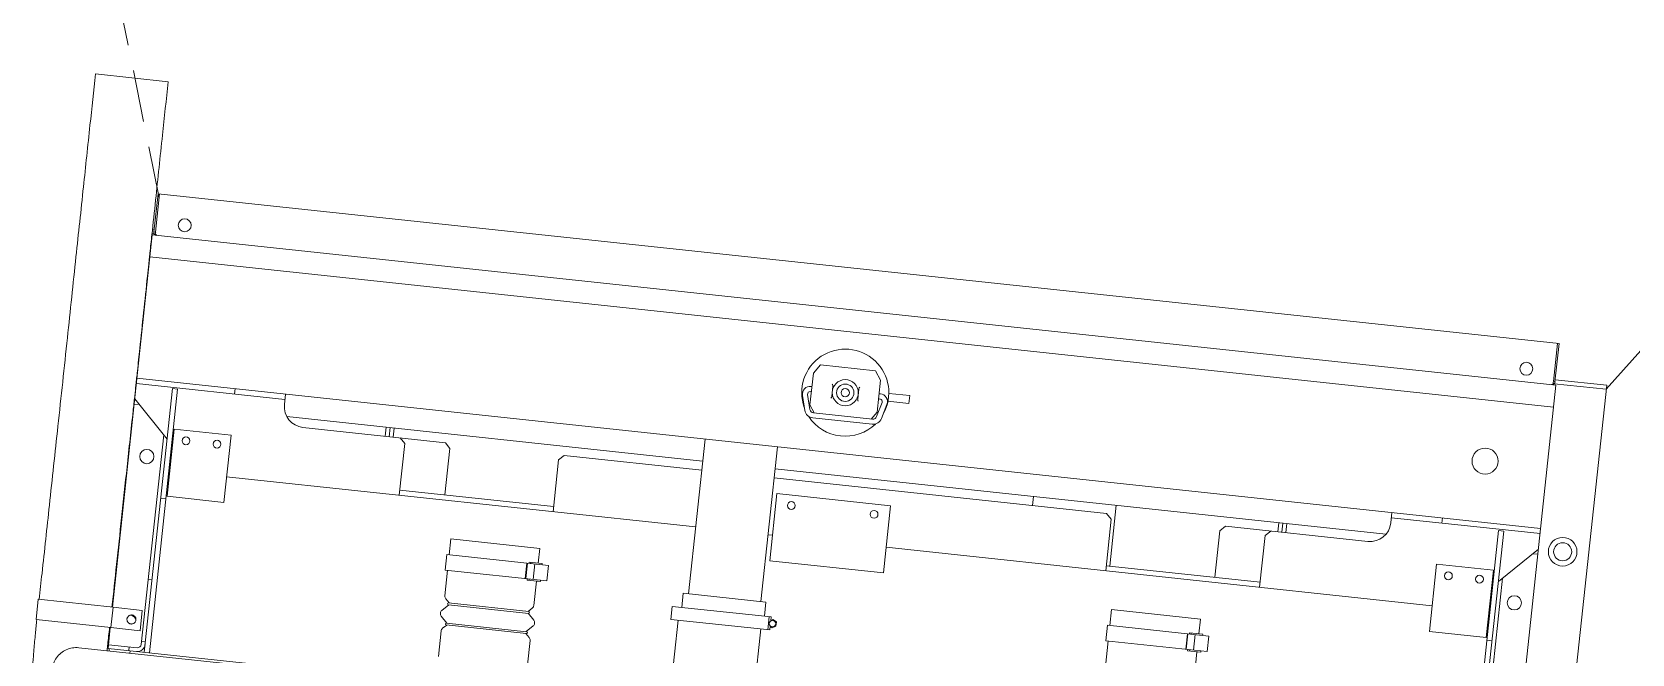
# Model space of a CAD drawing. Header units: millimetres. Extents: x 8265 to 78888, y 1905 to 34251.
# Drawn here: x 38779.8 to 38975.2, y 24415.1 to 24491.1 of the extents above; entities that cross this region are included whole.
import ezdxf

# ---------------------------------------------------------------- set-up
doc = ezdxf.new("R2010")
doc.units = ezdxf.units.MM
doc.linetypes.add('HIDDEN', pattern=[9.525, 6.35, -3.175])
doc.layers.add('495_IMPIANTI_001-AM_0', color=6, linetype='Continuous', lineweight=0)

# ---------------------------------------------------------------- blocks, each defined once
blk = doc.blocks.new('gruppo elettrogeno')
at = {"layer": '495_IMPIANTI_001-AM_0'}
for p, q in [((116.6, -417.89), (116.6, -400.96)), ((126.75, -417.89), (126.75, -400.96)), ((17.05, -405.16), (17.05, -458.49)), ((23.21, -407.05), (23.21, -457.85)), ((27.2, -407.97), (27.2, -433.72)), ((27.65, -407.05), (27.65, -439.44)), ((28.29, -407.05), (28.29, -439.44)), ((155.39, -406.75), (199.18, -406.75)), ((155.39, -407.05), (195.61, -407.05)), ((190.53, -407.05), (190.53, -439.44)), ((191.17, -407.05), (191.17, -439.44)), ((191.17, -408.32), (191.62, -408.32)), ((191.62, -407.97), (191.62, -433.72)), ((192.08, -407.51), (195.61, -407.51)), ((192.91, -407.05), (192.91, -406.75)), ((193.07, -407.05), (193.07, -407.51)), ((195.45, -407.05), (195.45, -406.75)), ((195.61, -407.05), (195.61, -409.62)), ((191.94, -409.62), (195.53, -409.62)), ((191.94, -412.12), (191.94, -409.62)), ((195.54, -409.62), (204.73, -409.62)), ((195.54, -412.12), (195.54, -409.62)), ((204.73, -412.12), (204.73, -409.62)), ((144.47, -410.5), (144.47, -413.5)), ((155.39, -410.35), (155.39, -413.5)), ((191.94, -412.12), (195.53, -412.12)), ((195.54, -412.12), (204.73, -412.12)), ((195.61, -412.12), (195.61, -457.85)), ((144.61, -413.85), (145.06, -414.29)), ((155.24, -413.85), (154.79, -414.29)), ((145.06, -414.52), (144.28, -415.3)), ((144.28, -416), (145.06, -416.77)), ((154.84, -414.29), (145.01, -414.29)), ((154.84, -414.52), (145.01, -414.52)), ((154.79, -414.52), (155.57, -415.3)), ((155.57, -416), (154.79, -416.77)), ((191.17, -415.94), (191.62, -415.94)), ((63.34, -417.8), (63.34, -420.8)), ((74.26, -417.8), (74.26, -420.95)), ((115.48, -418.37), (115.48, -417.89)), ((115.48, -417.89), (127.64, -417.89)), ((115.74, -419.49), (115.74, -417.89)), ((127.64, -419.49), (127.64, -417.89)), ((144.47, -417.8), (144.47, -420.8)), ((145.06, -417), (144.61, -417.45)), ((154.84, -416.77), (145.01, -416.77)), ((154.84, -417), (145.01, -417)), ((154.79, -417), (155.24, -417.45)), ((155.39, -417.8), (155.39, -420.95)), ((114.8, -418.43), (115.25, -418.17)), ((114.8, -418.95), (114.8, -418.43)), ((115.25, -419.21), (114.8, -418.95)), ((115.25, -418.17), (115.48, -418.3)), ((115.48, -419.07), (115.25, -419.21)), ((115.48, -419.49), (115.48, -419)), ((115.48, -419.49), (127.64, -419.49)), ((116.32, -421.23), (116.32, -419.49)), ((126.47, -421.23), (126.47, -419.49)), ((62.1, -422.85), (62.1, -420.95)), ((62.1, -420.95), (74.55, -420.95)), ((64.48, -420.8), (62.86, -420.8)), ((62.86, -420.8), (62.86, -420.95)), ((63.76, -422.85), (63.76, -420.95)), ((64.25, -420.8), (64.25, -420.95)), ((64.48, -420.8), (64.48, -420.95)), ((64.67, -422.85), (64.67, -420.95)), ((64.74, -422.85), (64.74, -420.95)), ((74.55, -422.85), (74.55, -420.95)), ((116.32, -421.23), (126.47, -421.23)), ((116.95, -440.23), (116.95, -421.23)), ((125.84, -440.23), (125.84, -421.23)), ((143.22, -420.95), (155.67, -420.95)), ((143.22, -422.85), (143.22, -420.95)), ((145.61, -420.8), (143.98, -420.8)), ((143.98, -420.8), (143.98, -420.95)), ((144.88, -422.85), (144.88, -420.95)), ((145.37, -420.8), (145.37, -420.95)), ((145.61, -420.8), (145.61, -420.95)), ((145.79, -422.85), (145.79, -420.95)), ((145.87, -422.85), (145.87, -420.95)), ((155.67, -422.85), (155.67, -420.95)), ((62.1, -422.85), (74.55, -422.85)), ((62.86, -422.85), (62.86, -423)), ((64.48, -423), (62.86, -423)), ((63.34, -423), (63.34, -424.8)), ((64.25, -423), (64.25, -422.85)), ((64.48, -423), (64.48, -422.85)), ((74.26, -422.85), (74.26, -424.8)), ((143.22, -422.85), (155.67, -422.85)), ((143.98, -422.85), (143.98, -423)), ((145.61, -423), (143.98, -423)), ((144.47, -423), (144.47, -424.8)), ((145.37, -423), (145.37, -422.85)), ((145.61, -423), (145.61, -422.85)), ((155.39, -422.85), (155.39, -424.8)), ((28.29, -425.95), (27.65, -425.95)), ((74.26, -424.8), (63.34, -424.8)), ((155.39, -424.8), (144.47, -424.8)), ((191.17, -425.95), (190.53, -425.95)), ((28.4, -426.29), (35.38, -426.29)), ((28.4, -434.55), (28.4, -426.29)), ((35.38, -434.55), (35.38, -426.29)), ((102.43, -426.29), (116.4, -426.29)), ((102.43, -434.55), (102.43, -426.29)), ((116.4, -434.55), (116.4, -426.29)), ((183.44, -426.29), (190.42, -426.29)), ((183.44, -434.55), (183.44, -426.29)), ((190.42, -434.55), (190.42, -426.29)), ((28.4, -429.44), (28.29, -429.44)), ((35.38, -429.44), (102.43, -429.44)), ((56.57, -429.44), (56.57, -435.79)), ((75.47, -429.44), (75.47, -435.79)), ((116.95, -429.44), (116.4, -429.44)), ((125.84, -429.44), (183.44, -429.44)), ((143.35, -429.44), (143.35, -435.79)), ((162.25, -429.44), (162.25, -435.79)), ((190.53, -429.44), (190.42, -429.44)), ((56.57, -430.07), (75.47, -430.07)), ((62.13, -430.07), (62.13, -435.79)), ((75.04, -437.53), (75.04, -430.07)), ((143.35, -430.07), (162.25, -430.07)), ((156.69, -430.07), (156.69, -435.79)), ((23.21, -437.69), (27.65, -433.25)), ((195.61, -437.69), (191.17, -433.25)), ((28.4, -434.55), (35.38, -434.55)), ((102.43, -434.55), (116.4, -434.55)), ((183.44, -434.55), (190.42, -434.55)), ((23.83, -437.07), (23.21, -437.07)), ((23.21, -437.53), (23.37, -437.53)), ((41.93, -437.53), (116.95, -437.53)), ((44.01, -436.42), (61.5, -436.42)), ((54.09, -437.53), (54.09, -436.42)), ((54.59, -436.42), (54.59, -437.53)), ((55.09, -436.42), (55.09, -437.53)), ((55.93, -436.42), (56.57, -435.79)), ((62.13, -435.79), (61.5, -436.42)), ((75.47, -435.79), (76.1, -436.42)), ((76.1, -436.42), (116.95, -436.42)), ((85.2, -437.53), (85.2, -436.42)), ((125.84, -436.42), (142.72, -436.42)), ((125.84, -437.53), (176.89, -437.53)), ((142.72, -436.42), (143.35, -435.79)), ((157.32, -436.42), (156.69, -435.79)), ((157.32, -436.42), (174.82, -436.42)), ((162.25, -435.79), (162.89, -436.42)), ((163.73, -436.42), (163.73, -437.53)), ((164.23, -436.42), (164.23, -437.53)), ((164.73, -437.53), (164.73, -436.42)), ((195.61, -437.07), (195, -437.07)), ((195.45, -437.53), (195.61, -437.53)), ((41.47, -439.6), (23.21, -439.6)), ((28.29, -439.44), (27.65, -439.44)), ((35.27, -440.23), (35.27, -439.6)), ((41.47, -440.23), (41.47, -438.96)), ((177.36, -440.23), (177.36, -438.96)), ((195.61, -439.6), (177.36, -439.6)), ((183.55, -440.23), (183.55, -439.6)), ((191.17, -439.44), (190.53, -439.44)), ((23.21, -440.23), (195.61, -440.23)), ((104.2, -446.81), (104.68, -445.02)), ((104.81, -446.97), (105.29, -445.19)), ((105.28, -445.74), (105.91, -444.83)), ((105.75, -444.2), (113.02, -444.2)), ((105.75, -444.83), (113.02, -444.83)), ((112.91, -444.83), (113.54, -445.74)), ((113.48, -445.19), (113.96, -446.97)), ((114.09, -445.02), (114.57, -446.81)), ((101.54, -448.17), (101.54, -447.22)), ((104.12, -447.22), (101.54, -447.22)), ((105.28, -447.37), (105.12, -447.37)), ((105.28, -449.65), (105.28, -445.74)), ((107.82, -447.06), (107.82, -448.33)), ((111, -447.06), (111, -448.33)), ((113.54, -449.65), (113.54, -445.74)), ((113.65, -447.37), (113.54, -447.37)), ((104.12, -448.17), (101.54, -448.17)), ((105.28, -448.01), (105.12, -448.01)), ((113.65, -448.01), (113.54, -448.01)), ((106.04, -450.74), (105.28, -449.65)), ((112.78, -450.74), (106.04, -450.74)), ((113.54, -449.65), (112.78, -450.74)), ((195.61, -455.15), (23.21, -455.15)), ((23.46, -457.99), (17.05, -457.99)), ((17.05, -458.49), (23.37, -458.49)), ((23.21, -457.85), (195.61, -457.85)), ((23.37, -458.23), (23.56, -458.23)), ((23.37, -462.93), (23.37, -458.23)), ((23.56, -458.23), (23.56, -462.93)), ((195.45, -458.23), (195.26, -458.23)), ((195.26, -462.93), (195.26, -458.23)), ((195.66, -457.99), (195.36, -457.99)), ((195.45, -458.23), (195.45, -462.93)), ((195.45, -458.49), (195.66, -458.49)), ((23.37, -462.93), (195.45, -462.93)), ((204.6, -476.66), (195.67, -476.66))]:
    blk.add_line(p, q, dxfattribs=at)
for points in [[(107.72, -446.84), (107.76, -446.88), (107.8, -446.93), (107.82, -446.99), (107.82, -447.06)], [(111, -447.06), (111, -446.99), (111.02, -446.93), (111.06, -446.88), (111.1, -446.84)], [(107.82, -448.33), (107.82, -448.39), (107.8, -448.45), (107.76, -448.5), (107.72, -448.54)], [(111.1, -448.54), (111.06, -448.5), (111.02, -448.45), (111, -448.39), (111, -448.33)]]:
    blk.add_lwpolyline(points, dxfattribs=at)
for centre, radius in [((115.25, -418.69), 0.393), ((25.43, -430.86), 0.873), ((193.39, -430.86), 0.873), ((29.98, -433.28), 0.476), ((33.79, -433.28), 0.476), ((104.33, -433.28), 0.476), ((114.49, -433.28), 0.476), ((185.03, -433.28), 0.476), ((188.84, -433.28), 0.476), ((20.23, -437.69), 1.75), ((20.23, -437.69), 1.1), ((30.83, -447.69), 1.59), ((109.41, -447.69), 1.59), ((109.41, -447.69), 1.06), ((109.41, -447.69), 0.508), ((27.02, -459.44), 0.794), ((191.8, -459.44), 0.794)]:
    blk.add_circle(centre, radius, dxfattribs=at)
for centre, radius, start, end in [((192.08, -407.97), 0.914, 90, 180), ((192.08, -407.97), 0.457, 90, 180), ((193.39, -410.54), 0.873, 202.6364, 261.4537), ((144.96, -413.5), 0.495, 180, 225.161), ((154.89, -413.5), 0.495, 314.839, 0), ((144.63, -415.65), 0.495, 134.839, 225.161), ((145.01, -414.41), 0.115, 90, 270), ((154.84, -414.41), 0.115, 270, 90), ((155.22, -415.65), 0.495, 314.839, 45.161), ((144.96, -417.8), 0.495, 134.839, 180), ((145.01, -416.89), 0.115, 90, 270), ((154.84, -416.89), 0.115, 270, 90), ((154.89, -417.8), 0.495, 0, 45.161), ((44.01, -438.96), 2.54, 90, 180), ((174.82, -438.96), 2.54, 0, 90), ((109.41, -447.69), 5.32, 39.2048, 140.0794), ((109.41, -447.69), 5.32, 156.5929, 25.9174), ((105.75, -445.31), 1.11, 90, 165), ((105.75, -445.31), 0.476, 90, 165), ((113.02, -445.31), 1.11, 15, 90), ((113.02, -445.31), 0.476, 15, 90), ((105.12, -447.06), 0.953, 165, 270), ((105.12, -447.06), 0.318, 165, 270), ((113.65, -447.06), 0.953, 270, 15), ((113.65, -447.06), 0.318, 270, 15), ((23.75, -458.23), 0.381, 113.8046, 180), ((195.07, -458.23), 0.381, 0, 66.1971)]:
    blk.add_arc(centre, radius, start, end, dxfattribs=at)
for points, start_tangent, end_tangent in [([(204.6, -405.95), (203.92, -399.41), (201.92, -393), (198.63, -386.29), (198.11, -385.37)], (-0.023483, 0.999724), (-0.50173, 0.865024)), ([(199.18, -406.75), (199.95, -406.65), (200.66, -406.35), (201.27, -405.87), (201.74, -405.25), (202.03, -404.52), (202.14, -403.75)], (1, 0), (0, 1)), ([(204.63, -409.62), (204.62, -407.92), (204.6, -405.95)], (0.001111, 0.999999), (-0.021575, 0.999767)), ([(195.7, -407.51), (195.69, -409.62)], (0.000702, -1), (-0.009563, -0.999954)), ([(195.7, -406.75), (195.7, -407.05)], (0.008428, -0.999964), (0.004742, -0.999989)), ([(195.7, -407.05), (195.7, -407.35)], (0.004742, -0.999989), (0.001915, -0.999998)), ([(195.7, -407.35), (195.7, -407.51)], (0.001915, -0.999998), (0.000702, -1)), ([(193.14, -410.32), (193.07, -410.32), (192.94, -410.35), (192.83, -410.42), (192.73, -410.5), (192.65, -410.61), (192.6, -410.74), (192.59, -410.87)], (-1, 0), (0, -1)), ([(193.69, -410.87), (193.67, -410.74), (193.63, -410.61), (193.55, -410.5), (193.45, -410.42), (193.33, -410.35), (193.21, -410.32), (193.14, -410.32)], (0, 1), (-1, 0)), ([(192.59, -410.87), (192.6, -411), (192.65, -411.12), (192.73, -411.23), (192.83, -411.32), (192.94, -411.38), (193.07, -411.41), (193.14, -411.42)], (0, -1), (1, 0)), ([(193.14, -411.42), (193.21, -411.41), (193.33, -411.38), (193.45, -411.32), (193.55, -411.23), (193.63, -411.12), (193.67, -411), (193.69, -410.87)], (1, 0), (0, 1)), ([(195.67, -412.12), (195.67, -417.35), (195.66, -423.08), (195.66, -429.32), (195.65, -436.23), (195.65, -437.07)], (-0.006697, -0.999978), (-0.000038, -1)), ([(204.6, -476.66), (204.6, -470.37), (204.59, -462.78), (204.59, -454.21), (204.58, -444.25), (204.58, -433.38), (204.59, -423.68), (204.6, -415.3), (204.62, -412.12)], (-0.000016, 1), (0.005533, 0.999985)), ([(195.65, -437.07), (195.65, -437.53)], (-0.000038, -1), (-0.000003, -1)), ([(195.65, -437.53), (195.65, -437.69)], (-0.000003, -1), (0.000009, -1)), ([(195.65, -437.69), (195.65, -439.14)], (0.000009, -1), (0.000108, -1)), ([(195.65, -439.14), (195.65, -439.6)], (0.000108, -1), (0.000136, -1)), ([(195.65, -439.6), (195.65, -439.77)], (0.000136, -1), (0.000146, -1)), ([(195.65, -439.77), (195.65, -440.23)], (0.000146, -1), (0.000173, -1)), ([(195.65, -440.23), (195.65, -441.15)], (0.000173, -1), (0.00022, -1)), ([(195.65, -441.15), (195.65, -443.88), (195.66, -452.77), (195.66, -454.24)], (0.00022, -1), (0.000534, -1)), ([(195.66, -454.24), (195.66, -454.7)], (0.000534, -1), (0.000538, -1)), ([(195.66, -454.7), (195.66, -455.15)], (0.000538, -1), (0.000541, -1)), ([(195.66, -455.15), (195.66, -455.61)], (0.000541, -1), (0.000544, -1)), ([(195.66, -455.61), (195.66, -457.85)], (0.000544, -1), (0.000546, -1)), ([(23.75, -457.85), (23.57, -458.09)], (-1, 0), (-0.005073, -0.999987)), ([(23.57, -458.09), (23.6, -458.18)], (-0.005073, -0.999987), (0.791194, -0.611565)), ([(195.07, -457.85), (195.25, -458.09)], (1, 0), (0.005381, -0.999986)), ([(195.25, -458.09), (195.22, -458.18)], (0.005381, -0.999986), (-0.791406, -0.611291)), ([(195.66, -457.85), (195.66, -462.13), (195.67, -470.1), (195.67, -476.66)], (0.000546, -1), (0.000003, -1))]:
    blk.add_spline(points, degree=3, dxfattribs=dict(at, start_tangent=start_tangent, end_tangent=end_tangent))

msp = doc.modelspace()

# ---------------------------------------------------------------- linework, layer by layer
at = {"layer": '495_IMPIANTI_001-AM_0', "linetype": 'HIDDEN'}
for points in [[(38795.36, 24470.84), (38781.51, 24539.25)], [(38972.09, 24447.47), (39030.09, 24512.65)]]:
    msp.add_lwpolyline(points, dxfattribs=at)

# ---------------------------------------------------------------- block references
at = {"layer": '495_IMPIANTI_001-AM_0', "linetype": 'Continuous', "rotation": 173.8923967405046}
msp.add_blockref('gruppo elettrogeno', (38940.31, 23990.26), dxfattribs=at)

doc.saveas('drawing.dxf')
